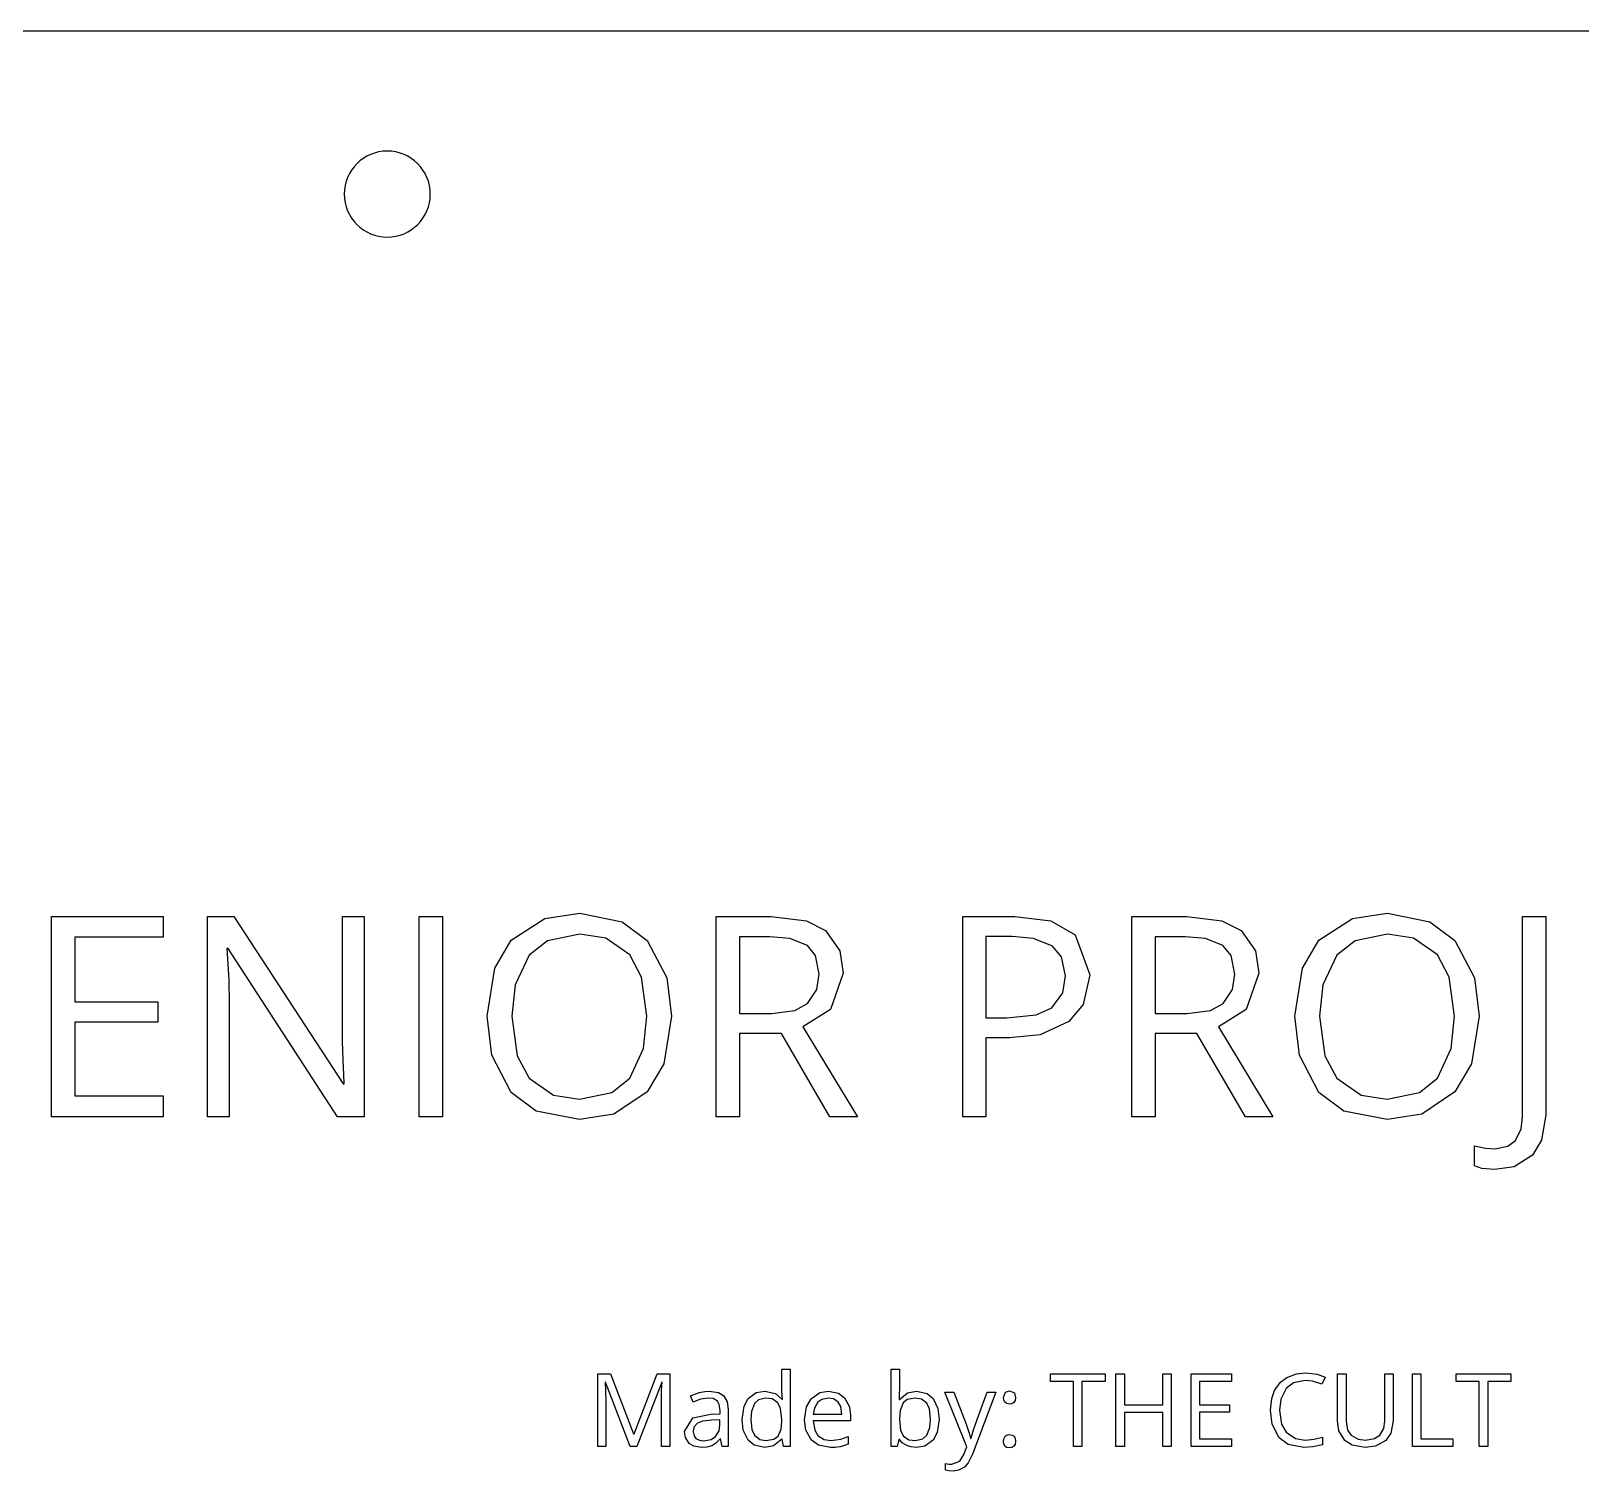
# Model space of a CAD drawing. Extents: x -140 to 140, y -76 to 76.
# Drawn here: x -54.6 to 29, y -1.5 to 76.2 of the extents above; entities that cross this region are included whole.
import ezdxf

# ---------------------------------------------------------------- set-up
doc = ezdxf.new("R2010")
doc.units = 0
doc.layers.add('MODELSKETCH_VISIBLE', color=7, linetype='CONTINUOUS')

msp = doc.modelspace()

# ---------------------------------------------------------------- linework, layer by layer
at = {"layer": 'MODELSKETCH_VISIBLE'}
for p, q in [((-139.7, 76.2), (139.7, 76.2)), ((-53.53, 28.397), (-47.5, 28.397)), ((-53.53, 17.58), (-53.53, 28.397)), ((-47.5, 28.397), (-47.5, 27.279)), ((-45.104, 17.58), (-45.104, 28.397)), ((-45.104, 28.397), (-43.684, 28.397)), ((-43.684, 28.397), (-37.786, 19.356)), ((-37.831, 22.189), (-37.831, 28.397)), ((-37.831, 28.397), (-36.655, 28.397)), ((-36.655, 28.397), (-36.655, 17.58)), ((-33.681, 17.58), (-33.681, 28.397)), ((-33.681, 28.397), (-32.424, 28.397)), ((-32.424, 28.397), (-32.424, 17.58)), ((-17.659, 17.58), (-17.659, 28.397)), ((-17.659, 28.397), (-14.692, 28.397)), ((-4.356, 28.397), (-1.551, 28.397)), ((-4.356, 17.58), (-4.356, 28.397)), ((4.766, 28.397), (7.732, 28.397)), ((4.766, 17.58), (4.766, 28.397)), ((25.85, 28.397), (27.107, 28.397)), ((25.85, 17.58), (25.85, 28.397)), ((27.107, 28.397), (27.107, 17.684)), ((-47.5, 27.279), (-52.273, 27.279)), ((-52.273, 27.279), (-52.273, 23.794)), ((-14.766, 27.293), (-16.401, 27.293)), ((-16.401, 27.293), (-16.401, 23.158)), ((-3.099, 27.308), (-3.099, 22.914)), ((-1.693, 27.308), (-3.099, 27.308)), ((6.023, 27.293), (6.023, 23.158)), ((7.659, 27.293), (6.023, 27.293)), ((-44.001, 26.657), (-44.06, 26.657)), ((-38.089, 17.58), (-44.001, 26.657)), ((-52.273, 23.794), (-47.789, 23.794)), ((-47.789, 23.794), (-47.789, 22.684)), ((-43.942, 23.728), (-43.942, 17.58)), ((-47.789, 22.684), (-52.273, 22.684)), ((-52.273, 22.684), (-52.273, 18.704)), ((-16.401, 23.158), (-14.676, 23.158)), ((-3.099, 22.914), (-1.965, 22.914)), ((6.023, 23.158), (7.749, 23.158)), ((-16.401, 22.078), (-16.401, 17.58)), ((-14.143, 22.078), (-16.401, 22.078)), ((-11.525, 17.58), (-14.143, 22.078)), ((-12.976, 22.44), (-10.038, 17.58)), ((-1.825, 21.834), (-3.099, 21.834)), ((-3.099, 21.834), (-3.099, 17.58)), ((8.281, 22.078), (6.023, 22.078)), ((6.023, 22.078), (6.023, 17.58)), ((10.9, 17.58), (8.281, 22.078)), ((9.448, 22.44), (12.386, 17.58)), ((-37.786, 19.356), (-37.727, 19.356)), ((-52.273, 18.704), (-47.5, 18.704)), ((-47.5, 18.704), (-47.5, 17.58)), ((-47.5, 17.58), (-53.53, 17.58)), ((-43.942, 17.58), (-45.104, 17.58)), ((-36.655, 17.58), (-38.089, 17.58)), ((-32.424, 17.58), (-33.681, 17.58)), ((-16.401, 17.58), (-17.659, 17.58)), ((-10.038, 17.58), (-11.525, 17.58)), ((-3.099, 17.58), (-4.356, 17.58)), ((6.023, 17.58), (4.766, 17.58)), ((12.386, 17.58), (10.9, 17.58)), ((23.26, 14.931), (23.26, 16.003)), ((-24.043, 3.697), (-23.356, 3.697)), ((-24.043, -0.225), (-24.043, 3.697)), ((-23.356, 3.697), (-22.114, 0.462)), ((-22.092, 0.462), (-20.84, 3.697)), ((-20.84, 3.697), (-20.158, 3.697)), ((-20.158, 3.697), (-20.158, -0.225)), ((-14.117, 2.753), (-14.117, 3.949)), ((-14.117, 3.949), (-13.672, 3.949)), ((-13.672, 3.949), (-13.672, -0.225)), ((-8.217, -0.225), (-8.217, 3.949)), ((-8.217, 3.949), (-7.772, 3.949)), ((-7.772, 3.949), (-7.772, 2.935)), ((0.384, 3.697), (3.324, 3.697)), ((0.384, 3.292), (0.384, 3.697)), ((3.324, 3.697), (3.324, 3.292)), ((3.915, 3.697), (4.37, 3.697)), ((3.915, -0.225), (3.915, 3.697)), ((4.37, 3.697), (4.37, 2.028)), ((6.437, 3.697), (6.892, 3.697)), ((6.437, 2.028), (6.437, 3.697)), ((6.892, 3.697), (6.892, -0.225)), ((7.968, 3.697), (10.155, 3.697)), ((7.968, -0.225), (7.968, 3.697)), ((10.155, 3.697), (10.155, 3.292)), ((15.214, 3.528), (15.021, 3.137)), ((15.877, 3.697), (16.334, 3.697)), ((15.877, 1.17), (15.877, 3.697)), ((16.334, 3.697), (16.334, 1.138)), ((18.423, 3.697), (18.879, 3.697)), ((18.423, 1.143), (18.423, 3.697)), ((18.879, 3.697), (18.879, 1.16)), ((19.917, 3.697), (20.373, 3.697)), ((19.917, -0.225), (19.917, 3.697)), ((20.373, 3.697), (20.373, 0.188)), ((22.278, 3.697), (25.218, 3.697)), ((22.278, 3.292), (22.278, 3.697)), ((25.218, 3.697), (25.218, 3.292)), ((-23.637, 3.252), (-23.659, 3.252)), ((-22.307, -0.225), (-23.637, 3.252)), ((-20.598, 3.246), (-21.939, -0.225)), ((-20.576, 3.246), (-20.598, 3.246)), ((-18.902, 2.171), (-19.04, 2.512)), ((-14.106, 2.546), (-14.117, 2.753)), ((-14.087, 2.334), (-14.106, 2.546)), ((-4.131, -0.241), (-5.317, 2.715)), ((-5.317, 2.715), (-4.839, 2.715)), ((-4.839, 2.715), (-4.195, 1.038)), ((-2.559, 2.715), (-3.823, -0.633)), ((-3.036, 2.715), (-2.559, 2.715)), ((1.626, 3.292), (0.384, 3.292)), ((1.626, -0.225), (1.626, 3.292)), ((2.082, 3.292), (2.082, -0.225)), ((3.324, 3.292), (2.082, 3.292)), ((8.424, 3.292), (8.424, 2.028)), ((10.155, 3.292), (8.424, 3.292)), ((23.52, 3.292), (22.278, 3.292)), ((23.52, -0.225), (23.52, 3.292)), ((23.976, 3.292), (23.976, -0.225)), ((25.218, 3.292), (23.976, 3.292)), ((-23.621, 2.269), (-23.621, -0.225)), ((-20.614, -0.225), (-20.614, 2.302)), ((-17.446, 1.537), (-17.446, 1.72)), ((-17.011, 1.782), (-17.011, -0.225)), ((-14.122, 2.334), (-14.087, 2.334)), ((-7.793, 2.324), (-7.772, 2.324)), ((4.37, 2.028), (6.437, 2.028)), ((8.424, 2.028), (10.05, 2.028)), ((10.05, 2.028), (10.05, 1.626)), ((-17.945, 1.521), (-17.446, 1.537)), ((-17.457, 1.22), (-17.902, 1.202)), ((-17.457, 0.955), (-17.457, 1.22)), ((-14.117, 1.143), (-14.117, 1.237)), ((-10.404, 1.165), (-12.429, 1.165)), ((-12.419, 1.527), (-10.882, 1.527)), ((-10.404, 1.446), (-10.404, 1.165)), ((4.37, 1.621), (4.37, -0.225)), ((6.437, 1.621), (4.37, 1.621)), ((6.437, -0.225), (6.437, 1.621)), ((8.424, 1.626), (8.424, 0.183)), ((10.05, 1.626), (8.424, 1.626)), ((-22.114, 0.462), (-22.092, 0.462)), ((-17.43, 0.194), (-17.451, 0.194)), ((-17.342, -0.225), (-17.43, 0.194)), ((-14.093, 0.169), (-14.117, 0.169)), ((-14.034, -0.225), (-14.093, 0.169)), ((-10.531, 0.309), (-10.531, -0.089)), ((-7.804, 0.153), (-7.898, -0.225)), ((-7.772, 0.153), (-7.804, 0.153)), ((-3.933, 0.209), (-3.911, 0.209)), ((8.424, 0.183), (10.155, 0.183)), ((10.155, 0.183), (10.155, -0.225)), ((15.061, 0.274), (15.061, -0.126)), ((20.373, 0.188), (22.103, 0.188)), ((22.103, 0.188), (22.103, -0.225)), ((-23.621, -0.225), (-24.043, -0.225)), ((-21.939, -0.225), (-22.307, -0.225)), ((-20.158, -0.225), (-20.614, -0.225)), ((-17.011, -0.225), (-17.342, -0.225)), ((-13.672, -0.225), (-14.034, -0.225)), ((-7.898, -0.225), (-8.217, -0.225)), ((-4.295, -0.66), (-4.131, -0.241)), ((2.082, -0.225), (1.626, -0.225)), ((4.37, -0.225), (3.915, -0.225)), ((6.892, -0.225), (6.437, -0.225)), ((10.155, -0.225), (7.968, -0.225)), ((22.103, -0.225), (19.917, -0.225)), ((23.976, -0.225), (23.52, -0.225)), ((-5.279, -1.499), (-5.279, -1.143))]:
    msp.add_line(p, q, dxfattribs=at)
at = {"layer": 'MODELSKETCH_VISIBLE', "flags": 128}
for points in [[(-28.717, 27.114), (-26.915, 28.286), (-25.019, 28.567)], [(-25.019, 28.567), (-22.728, 28.103), (-21.378, 27.088)], [(14.872, 27.114), (16.674, 28.286), (18.57, 28.567)], [(18.57, 28.567), (20.861, 28.103), (22.211, 27.088)], [(-14.692, 28.397), (-12.789, 28.158), (-11.751, 27.634)], [(-11.751, 27.634), (-10.984, 26.539), (-10.8, 25.34)], [(-1.551, 28.397), (0.401, 28.15), (1.718, 27.409), (2.502, 25.246)], [(7.732, 28.397), (9.636, 28.158), (10.674, 27.634)], [(10.674, 27.634), (11.44, 26.539), (11.624, 25.34)], [(-30.019, 23.018), (-29.611, 25.604), (-28.717, 27.114)], [(-25.019, 27.443), (-26.762, 27.086), (-27.752, 26.306)], [(-22.315, 26.315), (-23.613, 27.224), (-25.019, 27.443)], [(-21.378, 27.088), (-20.322, 25.078), (-20.069, 23.004)], [(-12.734, 26.82), (-13.683, 27.202), (-14.766, 27.293)], [(-12.102, 25.274), (-12.3, 26.287), (-12.734, 26.82)], [(0.497, 26.783), (-0.536, 27.206), (-1.693, 27.308)], [(1.2, 25.186), (0.98, 26.216), (0.497, 26.783)], [(9.69, 26.82), (8.741, 27.202), (7.659, 27.293)], [(10.322, 25.274), (10.124, 26.287), (9.69, 26.82)], [(13.57, 23.018), (13.978, 25.604), (14.872, 27.114)], [(18.57, 27.443), (16.827, 27.086), (15.837, 26.306)], [(21.274, 26.315), (19.976, 27.224), (18.57, 27.443)], [(22.211, 27.088), (23.267, 25.078), (23.52, 23.004)], [(-44.06, 26.657), (-43.965, 24.951), (-43.942, 23.728)], [(-27.752, 26.306), (-28.507, 24.711), (-28.688, 23.004)], [(-21.401, 23.004), (-21.688, 25.118), (-22.315, 26.315)], [(15.837, 26.306), (15.082, 24.711), (14.901, 23.004)], [(22.188, 23.004), (21.901, 25.118), (21.274, 26.315)], [(-10.8, 25.34), (-11.482, 23.374), (-12.976, 22.44)], [(-12.724, 23.687), (-12.223, 24.445), (-12.102, 25.274)], [(0.453, 23.454), (1.056, 24.263), (1.2, 25.186)], [(2.502, 25.246), (2.151, 23.643), (1.381, 22.718)], [(11.624, 25.34), (10.942, 23.374), (9.448, 22.44)], [(9.701, 23.687), (10.202, 24.445), (10.322, 25.274)], [(-14.676, 23.158), (-13.408, 23.324), (-12.724, 23.687)], [(-1.965, 22.914), (-0.383, 23.083), (0.453, 23.454)], [(7.749, 23.158), (9.016, 23.324), (9.701, 23.687)], [(-28.72, 18.893), (-29.768, 20.907), (-30.019, 23.018)], [(-28.688, 23.004), (-28.395, 20.876), (-27.752, 19.67)], [(-22.319, 19.666), (-21.579, 21.27), (-21.401, 23.004)], [(-20.069, 23.004), (-20.481, 20.443), (-21.383, 18.919)], [(1.381, 22.718), (-0.177, 22.005), (-1.825, 21.834)], [(14.869, 18.893), (13.822, 20.907), (13.57, 23.018)], [(14.901, 23.004), (15.194, 20.876), (15.837, 19.67)], [(21.27, 19.666), (22.01, 21.27), (22.188, 23.004)], [(23.52, 23.004), (23.108, 20.443), (22.206, 18.919)], [(-37.794, 20.639), (-37.831, 21.659), (-37.831, 22.189)], [(-37.727, 19.356), (-37.755, 19.856), (-37.794, 20.639)], [(-27.752, 19.67), (-26.438, 18.754), (-25.033, 18.534)], [(-25.033, 18.534), (-23.296, 18.889), (-22.319, 19.666)], [(15.837, 19.67), (17.151, 18.754), (18.556, 18.534)], [(18.556, 18.534), (20.293, 18.889), (21.27, 19.666)], [(-25.033, 17.431), (-27.367, 17.889), (-28.72, 18.893)], [(-21.383, 18.919), (-23.175, 17.719), (-25.033, 17.431)], [(18.556, 17.431), (16.222, 17.889), (14.869, 18.893)], [(22.206, 18.919), (20.414, 17.719), (18.556, 17.431)], [(25.469, 16.3), (25.776, 16.92), (25.85, 17.58)], [(27.107, 17.684), (26.884, 16.308), (26.397, 15.505)], [(23.26, 16.003), (23.862, 15.885), (24.354, 15.856)], [(24.354, 15.856), (25.065, 15.996), (25.469, 16.3)], [(26.397, 15.505), (25.406, 14.882), (24.354, 14.732)], [(24.354, 14.732), (23.669, 14.794), (23.26, 14.931)], [(12.474, 2.803), (12.791, 3.248), (13.129, 3.506)], [(13.129, 3.506), (13.655, 3.705), (14.136, 3.753)], [(14.136, 3.753), (14.778, 3.682), (15.214, 3.528)], [(-23.659, 3.252), (-23.628, 2.74), (-23.621, 2.269)], [(-20.614, 2.302), (-20.602, 2.812), (-20.576, 3.246)], [(-19.04, 2.512), (-18.783, 2.627), (-18.564, 2.696)], [(-18.564, 2.696), (-18.273, 2.75), (-18.044, 2.763)], [(-18.044, 2.763), (-17.541, 2.69), (-17.265, 2.53)], [(-17.265, 2.53), (-17.06, 2.181), (-17.011, 1.782)], [(-15.936, 2.367), (-15.497, 2.691), (-15.04, 2.769)], [(-15.04, 2.769), (-14.457, 2.633), (-14.122, 2.334)], [(-12.541, 2.351), (-12.073, 2.688), (-11.6, 2.769)], [(-11.6, 2.769), (-11.054, 2.655), (-10.726, 2.406)], [(-7.772, 2.935), (-7.778, 2.575), (-7.793, 2.324)], [(-7.772, 2.324), (-7.329, 2.678), (-6.849, 2.763)], [(-6.849, 2.763), (-6.281, 2.639), (-5.949, 2.367)], [(-3.765, 0.678), (-3.482, 1.48), (-3.036, 2.715)], [(-2.146, 2.428), (-2.047, 2.72), (-1.829, 2.791)], [(-1.829, 2.791), (-1.564, 2.677), (-1.5, 2.428)], [(12.247, 1.742), (12.319, 2.373), (12.474, 2.803)], [(13.109, 2.915), (12.808, 2.333), (12.735, 1.736)], [(14.13, 3.345), (13.491, 3.21), (13.109, 2.915)], [(15.021, 3.137), (14.522, 3.305), (14.13, 3.345)], [(-18.071, 2.396), (-18.513, 2.325), (-18.902, 2.171)], [(-17.595, 2.231), (-17.817, 2.364), (-18.071, 2.396)], [(-17.446, 1.72), (-17.493, 2.051), (-17.595, 2.231)], [(-16.258, 1.237), (-16.157, 1.949), (-15.936, 2.367)], [(-15.589, 2.091), (-15.756, 1.672), (-15.796, 1.232)], [(-14.989, 2.396), (-15.37, 2.3), (-15.589, 2.091)], [(-14.325, 2.129), (-14.635, 2.344), (-14.989, 2.396)], [(-14.117, 1.237), (-14.182, 1.824), (-14.325, 2.129)], [(-12.891, 1.22), (-12.781, 1.926), (-12.541, 2.351)], [(-12.171, 2.165), (-12.352, 1.851), (-12.419, 1.527)], [(-11.606, 2.396), (-11.958, 2.323), (-12.171, 2.165)], [(-11.069, 2.172), (-11.33, 2.352), (-11.606, 2.396)], [(-10.882, 1.527), (-10.941, 1.936), (-11.069, 2.172)], [(-10.726, 2.406), (-10.467, 1.926), (-10.404, 1.446)], [(-7.57, 2.129), (-7.733, 1.724), (-7.772, 1.248)], [(-6.913, 2.391), (-7.344, 2.309), (-7.57, 2.129)], [(-6.291, 2.109), (-6.585, 2.336), (-6.913, 2.391)], [(-6.09, 1.253), (-6.153, 1.805), (-6.291, 2.109)], [(-5.949, 2.367), (-5.69, 1.821), (-5.628, 1.248)], [(-2.056, 2.151), (-2.129, 2.279), (-2.146, 2.428)], [(-1.829, 2.066), (-1.968, 2.093), (-2.056, 2.151)], [(-1.588, 2.16), (-1.707, 2.084), (-1.829, 2.066)], [(-1.5, 2.428), (-1.527, 2.258), (-1.588, 2.16)], [(12.718, 0.247), (12.339, 0.975), (12.247, 1.742)], [(12.735, 1.736), (12.848, 0.984), (13.096, 0.546)], [(-19.369, 0.588), (-18.923, 1.319), (-17.945, 1.521)], [(-18.668, 1.037), (-18.857, 0.823), (-18.902, 0.583)], [(-17.902, 1.202), (-18.404, 1.141), (-18.668, 1.037)], [(-17.694, 0.317), (-17.503, 0.629), (-17.457, 0.955)], [(-15.938, 0.115), (-16.196, 0.661), (-16.258, 1.237)], [(-15.796, 1.232), (-15.732, 0.687), (-15.59, 0.381)], [(-14.322, 0.342), (-14.157, 0.716), (-14.117, 1.143)], [(-12.514, 0.118), (-12.818, 0.66), (-12.891, 1.22)], [(-12.429, 1.165), (-12.341, 0.663), (-12.168, 0.379)], [(-7.772, 1.248), (-7.707, 0.664), (-7.565, 0.361)], [(-6.291, 0.393), (-6.129, 0.81), (-6.09, 1.253)], [(-5.628, 1.248), (-5.729, 0.538), (-5.951, 0.122)], [(-4.195, 1.038), (-4.009, 0.495), (-3.933, 0.209)], [(16.265, 0.107), (15.952, 0.631), (15.877, 1.17)], [(16.334, 1.138), (16.418, 0.66), (16.602, 0.384)], [(18.155, 0.385), (18.371, 0.753), (18.423, 1.143)], [(18.879, 1.16), (18.752, 0.498), (18.474, 0.104)], [(-19.121, -0.053), (-19.321, 0.259), (-19.369, 0.588)], [(-18.902, 0.583), (-18.856, 0.348), (-18.756, 0.215)], [(-18.756, 0.215), (-18.556, 0.113), (-18.348, 0.089)], [(-18.348, 0.089), (-17.937, 0.161), (-17.694, 0.317)], [(-17.451, 0.194), (-17.697, -0.06), (-17.89, -0.181)], [(-15.04, -0.279), (-15.606, -0.156), (-15.938, 0.115)], [(-15.59, 0.381), (-15.298, 0.15), (-14.983, 0.094)], [(-14.117, 0.169), (-14.558, -0.192), (-15.04, -0.279)], [(-14.983, 0.094), (-14.551, 0.172), (-14.322, 0.342)], [(-11.485, -0.279), (-12.129, -0.155), (-12.514, 0.118)], [(-12.168, 0.379), (-11.826, 0.162), (-11.469, 0.11)], [(-11.469, 0.11), (-10.941, 0.173), (-10.531, 0.309)], [(-7.374, -0.173), (-7.615, -0.019), (-7.772, 0.153)], [(-7.565, 0.361), (-7.256, 0.146), (-6.903, 0.094)], [(-6.903, 0.094), (-6.509, 0.188), (-6.291, 0.393)], [(-5.951, 0.122), (-6.392, -0.202), (-6.849, -0.279)], [(-3.911, 0.209), (-3.848, 0.424), (-3.765, 0.678)], [(-2.146, 0.059), (-2.12, 0.233), (-2.064, 0.332)], [(-2.056, -0.219), (-2.129, -0.09), (-2.146, 0.059)], [(-2.064, 0.332), (-1.95, 0.406), (-1.829, 0.424)], [(-1.829, 0.424), (-1.677, 0.395), (-1.587, 0.332)], [(-1.5, 0.059), (-1.527, -0.111), (-1.588, -0.209)], [(-1.587, 0.332), (-1.517, 0.201), (-1.5, 0.059)], [(14.055, -0.279), (13.209, -0.114), (12.718, 0.247)], [(13.096, 0.546), (13.597, 0.207), (14.125, 0.126)], [(14.125, 0.126), (14.621, 0.172), (15.061, 0.274)], [(17.36, -0.279), (16.668, -0.158), (16.265, 0.107)], [(16.602, 0.384), (16.981, 0.172), (17.39, 0.121)], [(18.474, 0.104), (17.925, -0.205), (17.36, -0.279)], [(17.39, 0.121), (17.875, 0.204), (18.155, 0.385)], [(-18.436, -0.279), (-18.866, -0.208), (-19.121, -0.053)], [(-17.89, -0.181), (-18.169, -0.26), (-18.436, -0.279)], [(-10.977, -0.235), (-11.24, -0.271), (-11.485, -0.279)], [(-10.531, -0.089), (-10.787, -0.184), (-10.977, -0.235)], [(-6.849, -0.279), (-7.155, -0.246), (-7.374, -0.173)], [(-4.95, -1.175), (-4.518, -1.013), (-4.295, -0.66)], [(-3.823, -0.633), (-4.053, -1.098), (-4.261, -1.337)], [(-1.829, -0.303), (-1.968, -0.277), (-2.056, -0.219)], [(-1.588, -0.209), (-1.707, -0.285), (-1.829, -0.303)], [(15.061, -0.126), (14.545, -0.249), (14.055, -0.279)], [(-5.279, -1.143), (-5.103, -1.168), (-4.95, -1.175)], [(-4.877, -1.545), (-5.104, -1.531), (-5.279, -1.499)], [(-4.261, -1.337), (-4.578, -1.505), (-4.877, -1.545)]]:
    msp.add_lwpolyline(points, dxfattribs=at)
at = {"layer": 'MODELSKETCH_VISIBLE', "extrusion": (0, 0, -1)}
msp.add_circle((35.411, 67.393), 2.324, dxfattribs=at)

doc.saveas('drawing.dxf')
